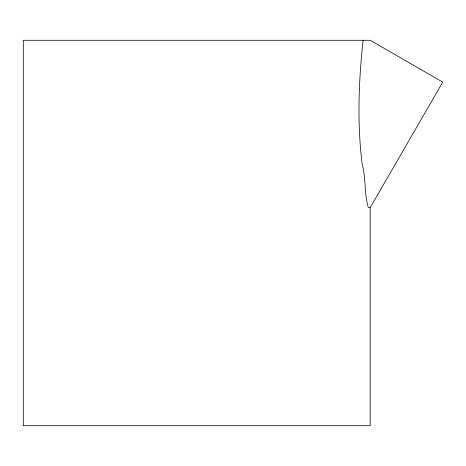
<?xml version="1.0" encoding="UTF-8"?>
<svg xmlns="http://www.w3.org/2000/svg" width="466" height="466" viewBox="0 0 466 466"><rect width="100%" height="100%" fill="white"/><g stroke="black" fill="none" stroke-linecap="round" stroke-linejoin="round"><path stroke-width="0.7" d="M363.107 40.292C358.639 81.276 357.067 122.855 362.117 163.863C366.09 178.006 364.109 193.052 368.204 207.195L370.173 207.725L370.173 425.708L23.3 425.708L23.3 40.292L370.272 40.292L442.7 82.109L370.173 207.725"/></g></svg>
